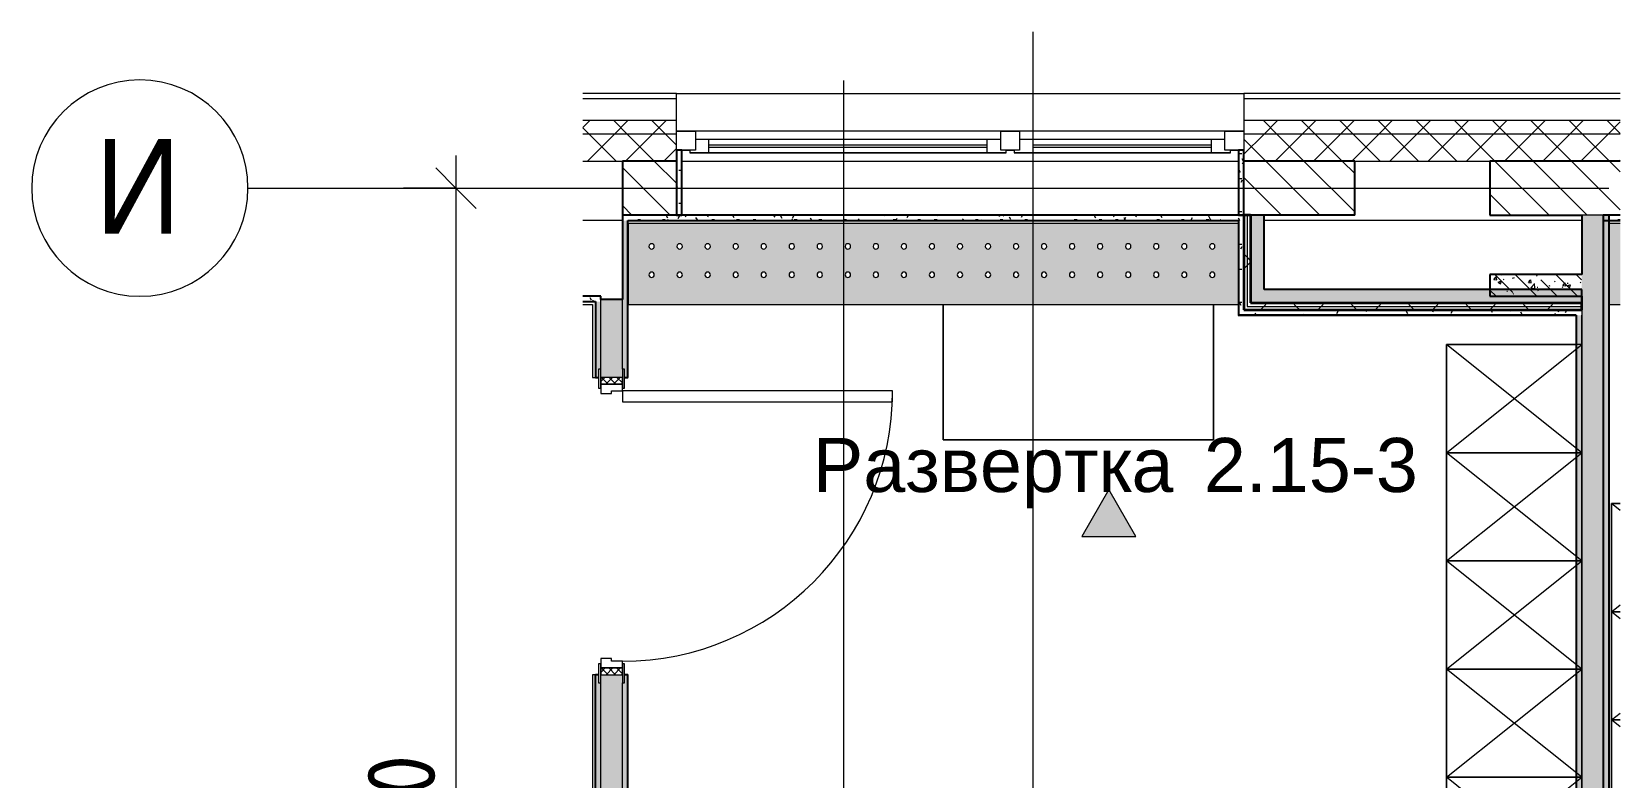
# Model space of a CAD drawing. Header units: millimetres. Extents: x 71854 to 109032, y -1987 to 27578.
# Drawn here: x 71854 to 77733, y 24821 to 27578 of the extents above; entities that cross this region are included whole.
import ezdxf

# ---------------------------------------------------------------- set-up
doc = ezdxf.new("R2010")
doc.units = ezdxf.units.MM
doc.linetypes.add('Осевая', pattern=[3175, 635, -476.25, 1587.5, -476.25])
for name, color, linetype, lineweight in [('A-ANNO-DIMS', 7, 'Continuous', 9), ('A-ANNO-DIMS-100', 7, 'Continuous', 9), ('A-DOOR', 7, 'Continuous', 9), ('A-DOOR-1', 7, 'Continuous', 13), ('A-DOOR-FRAM', 7, 'Continuous', 13), ('A-DOOR-FRAM-1', 7, 'Continuous', 9), ('A-GLAZ', 7, 'Continuous', 9), ('A-GLAZ-1', 7, 'Continuous', 13), ('A-WALL', 7, 'Continuous', 9), ('G-ANNO-SYMB', 7, 'Continuous', 9), ('I-WALL', 7, 'Continuous', 9), ('Знаки', 7, 'Continuous', 9), ('Оси', 7, 'Continuous', 9), ('Оси-1', 7, 'Continuous', 20), ('Оси-2', 7, 'Осевая', 9)]:
    doc.layers.add(name, color=color, linetype=linetype, lineweight=lineweight)
for name, color, linetype, lineweight, true_color in [('A-WALL-1', 7, 'Continuous', 25, 0x3c3c3c), ('A-WALL-2', 7, 'Continuous', 13, 0x3c3c3c), ('A-WALL-3', 7, 'Continuous', 35, 0x3c3c3c), ('A-WALL-FNSH-1', 7, 'Continuous', 9, 0x3c3c3c), ('A-WALL-FNSH-2', 7, 'Continuous', 13, 0x3c3c3c), ('I-FURN-1', 7, 'Continuous', 9, 0xf0f0f0)]:
    doc.layers.add(name, color=color, linetype=linetype, lineweight=lineweight, true_color=true_color)
doc.styles.add('Arial', font='arial.ttf', dxfattribs={"width": 0.9, "height": 350})
doc.styles.add('Arial_1', font='arial.ttf', dxfattribs={"height": 200})
doc.styles.add('ISOCPEUR', font='isocpeur.ttf', dxfattribs={"width": 0.9, "height": 250})
doc.dimstyles.new('ISO-2_5_0_9К_БОЛЬШОЙ', dxfattribs={"dimscale": 304.8, "dimtxt": 248.995294, "dimasz": 0.492126, "dimexe": 0.393701, "dimexo": 0.984252, "dimgap": 0, "dimtad": 1, "dimdec": 0, "dimrnd": 10, "dimzin": 0, "dimdsep": 46, "dimtxsty": 'ISOCPEUR', "dimblk1": 'OBLIQUE', "dimblk2": 'OBLIQUE', "dimsah": 1, "dimcen": 0.09, "dimdle": 0.393701, "dimazin": 0, "dimtfac": 1, "dimtdec": 4, "dimtix": 1, "dimtmove": 0, "dimatfit": 3, "dimfxl": 1, "dimtvp": 1, "dimtolj": 1, "dimtzin": 0, "dimarcsym": 2})
pattern_1 = [(135, (0, 0), (-75.43415, -75.43415), [106.68, -17.78, 3.556, -17.78]), (135, (0, 75.39), (-75.43415, -75.43415), []), (50, (0, 0), (127.52922, -11.15758), [13.335, -146.685]), (355, (0, 0), (-24.66966, 133.74002), [10.668, -117.348]), (100.451, (10.63, -0.93), (102.85973, 122.58178), [11.333, -124.663]), (46.184, (0, 35.56), (189.75516, -29.43036), [20.002, -220.027]), (96.636, (15.81, 33.1), (166.1822, 173.1996), [17, -186.995]), (351.184, (0, 35.56), (166.18393, 173.19757), [16.002, -176.022]), (21, (17.78, 26.67), (106.13027, -71.58603), [13.335, -146.685]), (326, (17.78, 26.67), (43.26188, 128.93175), [10.668, -117.348]), (71.451, (26.62, 20.7), (149.39198, 57.34505), [11.333, -124.663]), (37.5, (0, 0), (2.162228, 59.188357), [3.353, -112.573, 3.353, -115.773, -117.792]), (37.5, (0, 0), (2.162228, 59.188357), [-235.052, 3.353, -114.44]), (7.5, (0, 0), (46.773857, 70.12615), [3.353, -64.567, 3.353, -109.906, -44.894]), (7.5, (0, 0), (46.773857, 70.12615), [-181.178, 3.353, -41.542]), (327.5, (-39.65, 0), (94.91367, -4.010093), [3.353, -41.097, 3.353, -135.331, -184.023]), (327.5, (-39.65, 0), (94.91367, -4.010093), [-183.134, 3.353, -180.67]), (317.5, (-57.43, 0), (103.69057, 17.79882), [3.353, -54.432, 3.353, -88.748, -130.683]), (317.5, (-57.43, 0), (103.69057, 17.79882), [-149.885, 3.353, -127.33])]
pattern_2 = [(45, (0, 0), (-70.71068, 70.71068), []), (135, (0, 0), (-70.71068, -70.71068), [])]
pattern_3 = [(0, (0, 0), (121.92, 30.48), [10.058, -81.382, 10.058, -81.382, -487.68]), (0, (0, 0), (121.92, 30.48), [-182.88, 10.058, -172.822, 10.058, -81.382, -213.36]), (0, (0, 0), (121.92, 30.48), [-457.2, 10.058, -50.902, 10.058, -142.342]), (120, (45.72, 15.24), (-87.356454, 90.345817), [10.058, -81.382, 10.058, -81.382, -487.68]), (120, (45.72, 15.24), (-87.356454, 90.345817), [-182.88, 10.058, -172.822, 10.058, -81.382, -213.36]), (120, (45.72, 15.24), (-87.356454, 90.345817), [-457.2, 10.058, -50.902, 10.058, -142.342]), (240, (60.96, 76.2), (-34.563546, -120.825817), [10.058, -81.382, 10.058, -81.382, -487.68]), (240, (60.96, 76.2), (-34.563546, -120.825817), [-182.88, 10.058, -172.822, 10.058, -81.382, -213.36]), (240, (60.96, 76.2), (-34.563546, -120.825817), [-457.2, 10.058, -50.902, 10.058, -142.342])]
pattern_4 = [(45, (0, 0), (-106.06602, 106.06602), []), (135, (0, 0), (-106.06602, -106.06602), [])]

# ---------------------------------------------------------------- blocks, each defined once
blk = doc.blocks.new('110_Дверь_СКБ_1Ст_Внутренняя1 - Д-4 1100x2100h_су мгн-32391219-План разверток пом_ 2_15_ Этаж 2')
at = {"layer": 'A-DOOR'}
h = blk.add_hatch(dxfattribs=at)
h.set_pattern_fill('FP_5', color=256, style=0, pattern_type=2)
h.set_pattern_definition([(135, (1751.41, 104.685), (-14.14214, -14.14214), []), (225, (1751.41, 104.685), (14.14214, -14.14214), [])])
h.paths.add_polyline_path([(562.5, 40), (537.5, 40), (537.5, -40), (562.5, -40)])
at = {"layer": 'A-DOOR-FRAM-1'}
h = blk.add_hatch(dxfattribs=at)
h.set_pattern_fill('FP_6', color=256, style=0, pattern_type=2)
h.set_pattern_definition([(45, (-371.384, 104.685), (-14.1421, 14.1421), []), (135, (-371.384, 104.685), (-14.1421, -14.1421), [])])
h.paths.add_polyline_path([(-512.5, 40), (-537.5, 40), (-537.5, -40), (-512.5, -40)])
at = {"layer": 'A-DOOR'}
blk.add_arc((-487.5, 40), 1000, 360, 90, dxfattribs=at)
at = {"layer": 'A-DOOR-1'}
for p, q in [((-487.5, 1040), (-487.5, 40)), ((-447.5, 1040), (-487.5, 1040)), ((-447.5, 40), (-447.5, 1040)), ((-487.5, 40), (-447.5, 40))]:
    blk.add_line(p, q, dxfattribs=at)
at = {"layer": 'A-DOOR-FRAM'}
for p, q in [((-497.5, 48), (-567.5, 48)), ((-567.5, 48), (-567.5, 40)), ((-567.5, 40), (-497.5, 40)), ((-512.5, 40), (-537.5, 40)), ((-537.5, 40), (-537.5, -40)), ((-487.5, 40), (-512.5, 40)), ((-512.5, 40), (-512.5, -40)), ((-512.5, -40), (-512.5, 40)), ((-497.5, 40), (-512.5, 40)), ((-512.5, 40), (-512.5, 39)), ((-512.5, 39), (-497.5, 39)), ((-497.5, 40), (-497.5, 48)), ((-497.5, 39), (-497.5, 40)), ((-487.5, 0), (-487.5, 40)), ((-477.5, 0), (-487.5, 0)), ((-477.5, -40), (-477.5, 0)), ((512.5, 0), (502.5, 0)), ((502.5, 0), (502.5, -40)), ((512.5, 40), (512.5, 0)), ((537.5, 40), (512.5, 40)), ((592.5, 48), (522.5, 48)), ((522.5, 48), (522.5, 40)), ((537.5, 40), (522.5, 40)), ((522.5, 40), (522.5, 39)), ((522.5, 40), (592.5, 40)), ((522.5, 39), (537.5, 39)), ((537.5, -40), (537.5, 40)), ((562.5, 40), (537.5, 40)), ((537.5, 40), (537.5, -40)), ((537.5, 39), (537.5, 40)), ((562.5, -40), (562.5, 40)), ((592.5, 40), (592.5, 48)), ((-497.5, -40), (-567.5, -40)), ((-567.5, -40), (-567.5, -48)), ((-567.5, -48), (-497.5, -48)), ((-537.5, -40), (-512.5, -40)), ((-497.5, -39), (-512.5, -39)), ((-512.5, -39), (-512.5, -40)), ((-512.5, -40), (-477.5, -40)), ((-512.5, -40), (-497.5, -40)), ((-497.5, -40), (-497.5, -39)), ((-497.5, -48), (-497.5, -40)), ((502.5, -40), (537.5, -40)), ((537.5, -39), (522.5, -39)), ((522.5, -39), (522.5, -40)), ((522.5, -40), (537.5, -40)), ((592.5, -40), (522.5, -40)), ((522.5, -40), (522.5, -48)), ((522.5, -48), (592.5, -48)), ((537.5, -40), (537.5, -39)), ((537.5, -40), (562.5, -40)), ((592.5, -48), (592.5, -40))]:
    blk.add_line(p, q, dxfattribs=at)
blk = doc.blocks.new('120_Окно_СКБ_2Ст - 120_Окно_СКБ_2Ст 2100х2400 _мал створка справа_-19092174-План разверток пом_ 2_15_ Этаж 2')
at = {"layer": 'A-GLAZ'}
for p, q in [((1050, -5), (-1050, -5)), ((-930, -55), (100, -55)), ((270, -55), (930, -55)), ((-1030, -75), (-1000, -75)), ((100, -65), (-930, -65)), ((170, -75), (200, -75)), ((930, -65), (270, -65)), ((1000, -75), (1030, -75))]:
    blk.add_line(p, q, dxfattribs=at)
at = {"layer": 'A-GLAZ-1'}
for p, q in [((-1050, -75), (-1050, -5)), ((-1050, -5), (-980, -5)), ((-980, -5), (-980, -75)), ((150, -35), (-980, -35)), ((-980, -35), (-980, -75)), ((-930, -85), (-930, -35)), ((100, -85), (100, -35)), ((150, -75), (150, -5)), ((150, -5), (220, -5)), ((150, -75), (150, -35)), ((220, -5), (220, -75)), ((980, -35), (220, -35)), ((220, -35), (220, -75)), ((270, -85), (270, -35)), ((930, -85), (930, -35)), ((980, -75), (980, -5)), ((980, -5), (1050, -5)), ((980, -75), (980, -35)), ((1050, -5), (1050, -75)), ((-980, -75), (-1050, -75)), ((-980, -75), (-1000, -75)), ((-1000, -75), (-1000, -85)), ((-1000, -85), (170, -85)), ((170, -85), (-1000, -85)), ((220, -75), (150, -75)), ((170, -75), (150, -75)), ((170, -85), (170, -75)), ((220, -75), (200, -75)), ((200, -75), (200, -85)), ((200, -85), (1000, -85)), ((1000, -85), (200, -85)), ((1050, -75), (980, -75)), ((1000, -75), (980, -75)), ((1000, -85), (1000, -75))]:
    blk.add_line(p, q, dxfattribs=at)
blk = doc.blocks.new('Шкаф параметрический - 1_54-26340428-План разверток пом_ 2_15_ Этаж 2')
at = {"layer": 'I-FURN-1'}
for p, q in [((0, 0), (25.5, -31.9)), ((400, 0), (0, 0)), ((0, 0), (0, -31.9)), ((0, -31.9), (0, 0)), ((0, 0), (400, 0)), ((374.5, -31.9), (400, 0)), ((400, -31.9), (400, 0)), ((400, 0), (400, -31.9))]:
    blk.add_line(p, q, dxfattribs=at)
blk = doc.blocks.new('Шкаф параметрический - 1_54-26340625-План разверток пом_ 2_15_ Этаж 2')
at = {"layer": 'I-FURN-1'}
for p, q in [((0, 0), (400, 500)), ((0, 500), (400, 0)), ((400, 500), (0, 500)), ((0, 500), (0, 0)), ((0, 20), (0, 500)), ((0, 500), (400, 500)), ((400, 0), (400, 500)), ((400, 500), (400, 20)), ((0, 0), (400, 0))]:
    blk.add_line(p, q, dxfattribs=at)
blk = doc.blocks.new('Зашивка радиатора М17  - м18-33246901-План разверток пом_ 2_15_ Этаж 2')
at = {"layer": 'Знаки'}
blk.add_hatch(color=256, dxfattribs=at).paths.add_polyline_path([(-328.3, -179.9), (-328.3, 120.1), (-370, 120.1), (-370, -179.9)])
for p, q in [((-328.3, 120.1), (-370, 120.1)), ((-370, 120.1), (-370, -179.9)), ((-370, -179.9), (-328.3, -179.9))]:
    blk.add_line(p, q, dxfattribs=at)
blk = doc.blocks.new('Зашивка радиатора М21  - Зашивка радиатора_ с перфорацией М6-33248022-План разверток пом_ 2_15_ Этаж 2')
at = {"layer": 'Знаки'}
h = blk.add_hatch(color=256, dxfattribs=at)
h.paths.add_polyline_path([(-370, -179.9), (1889, -178.8), (1889, 120.1), (-370, 120.1), (-370, -163.6)])
h.paths.add_polyline_path([(-283, -79.6), (-288, -78.3), (-291.7, -74.6), (-293, -69.6), (-291.7, -64.6), (-288, -61), (-283, -59.6), (-278, -61), (-274.3, -64.6), (-273, -69.6), (-274.3, -74.6), (-278, -78.3), (-280.4, -79.3)])
h.paths.add_polyline_path([(-179.2, -79.6), (-184.2, -78.3), (-187.9, -74.6), (-189.2, -69.6), (-187.9, -64.6), (-184.2, -61), (-179.2, -59.6), (-174.2, -61), (-170.6, -64.6), (-169.2, -69.6), (-170.6, -74.6), (-174.2, -78.3), (-177.9, -79.5)])
h.paths.add_polyline_path([(132, -79.6), (127, -78.3), (123.3, -74.6), (122.1, -69.1), (123.3, -64.6), (127, -61), (132, -59.6), (137, -61), (140.7, -64.6), (142, -69.6), (140.7, -74.6), (137, -78.3), (134.6, -79.3)])
h.paths.add_polyline_path([(28.3, -79.6), (23.3, -78.3), (19.6, -74.6), (18.3, -69.6), (19.6, -64.6), (23.3, -61), (28.3, -59.6), (33.3, -61), (36.9, -64.6), (38.3, -69.6), (36.9, -74.6), (33.3, -78.3), (30.8, -79.3)])
h.paths.add_polyline_path([(-75.5, -79.6), (-80.5, -78.3), (-84.2, -74.6), (-85.5, -69.6), (-84.2, -64.6), (-80.5, -61), (-75.5, -59.6), (-70.5, -61), (-66.8, -64.6), (-65.5, -69.6), (-66.8, -74.6), (-70.5, -78.3), (-72.9, -79.3)])
h.paths.add_polyline_path([(235.8, -79.6), (230.8, -78.3), (227.1, -74.6), (225.8, -69.6), (227.1, -64.6), (230.8, -61), (235.8, -59.6), (240.8, -61), (244.4, -64.6), (245.8, -69.6), (244.4, -74.6), (240.8, -78.3), (238.3, -79.3)])
h.paths.add_polyline_path([(547, -79.6), (542, -78.3), (538.3, -74.6), (537, -69.6), (538.3, -64.6), (542, -61), (547, -59.6), (552, -61), (555.7, -64.6), (557, -69.6), (555.7, -74.6), (552, -78.3), (549.6, -79.3)])
h.paths.add_polyline_path([(650.8, -79.6), (645.8, -78.3), (642.1, -74.6), (640.8, -69.6), (642.1, -64.6), (645.8, -61), (650.8, -59.6), (655.8, -61), (659.4, -64.6), (660.8, -69.6), (659.4, -74.6), (655.8, -78.3), (653.3, -79.3)])
h.paths.add_polyline_path([(754.5, -79.6), (749.5, -78.3), (745.8, -74.6), (744.5, -69.6), (745.8, -64.6), (749.5, -61), (754.5, -59.6), (759.5, -61), (763.2, -64.6), (764.5, -69.6), (763.2, -74.6), (759.5, -78.3), (757.1, -79.3)])
h.paths.add_polyline_path([(339.5, -79.6), (334.5, -78.3), (330.8, -74.6), (329.5, -69.6), (330.8, -64.6), (334.5, -61), (339.5, -59.6), (344.5, -61), (348.2, -64.6), (349.5, -69.6), (348.2, -74.6), (344.5, -78.3), (342.1, -79.3)])
h.paths.add_polyline_path([(443.3, -79.6), (438.3, -78.3), (434.6, -74.6), (433.3, -69.6), (434.6, -64.6), (438.3, -61), (443.3, -59.6), (448.3, -61), (452, -64.9), (453.3, -69.6), (451.9, -74.6), (448.3, -78.3), (445.8, -79.3)])
h.paths.add_polyline_path([(858.3, -79.6), (853.3, -78.3), (849.6, -74.6), (848.3, -69.6), (849.6, -64.6), (853.3, -61), (858.3, -59.6), (863.3, -61), (866.9, -64.6), (868.3, -69.6), (866.9, -74.6), (863.3, -78.3), (860.8, -79.3)])
h.paths.add_polyline_path([(1065.8, -79.6), (1060.8, -78.3), (1057.1, -74.6), (1055.8, -69.6), (1057.1, -64.6), (1060.8, -61), (1065.8, -59.6), (1070.8, -61), (1074.4, -64.6), (1075.8, -69.6), (1074.4, -74.6), (1070.8, -78.3), (1068.3, -79.3)])
h.paths.add_polyline_path([(1169.5, -79.6), (1164.5, -78.3), (1160.8, -74.6), (1159.5, -69.6), (1160.8, -64.6), (1164.5, -61), (1169.5, -59.6), (1174.5, -61), (1178.2, -64.6), (1179.5, -69.6), (1178.2, -74.6), (1174.5, -78.3), (1171.9, -79.3)])
h.paths.add_polyline_path([(962, -79.6), (957, -78.3), (953.3, -74.6), (952, -69.6), (953.3, -64.6), (957, -61), (962, -59.6), (967, -61), (970.7, -64.6), (972, -69.6), (970.7, -74.6), (967, -78.3), (964.6, -79.3)])
h.paths.add_polyline_path([(1688.3, -79.6), (1683.3, -78.3), (1679.6, -74.6), (1678.3, -69.6), (1679.6, -64.6), (1683.3, -61), (1688.3, -59.6), (1693.3, -61), (1696.9, -64.6), (1698.3, -69.6), (1696.9, -74.6), (1693.3, -78.3), (1690.8, -79.3)])
h.paths.add_polyline_path([(1377, -79.6), (1372, -78.3), (1368.3, -74.6), (1367, -69.6), (1368.3, -64.6), (1372, -61), (1377, -59.6), (1382, -61), (1385.7, -64.6), (1387, -69.6), (1385.7, -74.6), (1381.9, -78.3), (1379.6, -79.3)])
h.paths.add_polyline_path([(1480.8, -79.6), (1475.8, -78.3), (1471.9, -74.2), (1470.8, -69.6), (1472.1, -64.6), (1475.8, -61), (1480.8, -59.6), (1485.8, -61), (1489.4, -64.6), (1490.8, -69.6), (1489.4, -74.6), (1485.8, -78.3), (1483.3, -79.3)])
h.paths.add_polyline_path([(1273.3, -79.6), (1268.3, -78.3), (1264.6, -74.6), (1263.3, -69.6), (1264.6, -64.6), (1268.3, -61), (1273.3, -59.6), (1278.3, -61), (1281.9, -64.6), (1283.3, -69.6), (1281.9, -74.6), (1278.3, -78.3), (1275.8, -79.3)])
h.paths.add_polyline_path([(1584.5, -79.6), (1579.5, -78.3), (1575.8, -74.6), (1574.5, -69.6), (1575.8, -64.6), (1579.5, -61), (1584.5, -59.6), (1589.5, -61), (1593.2, -64.6), (1594.5, -69.6), (1593.2, -74.6), (1589.5, -78.3), (1587.1, -79.3)])
h.paths.add_polyline_path([(1792, -79.6), (1787, -78.3), (1783.3, -74.6), (1782, -69.6), (1783.3, -64.6), (1787, -61), (1792, -59.6), (1797, -61), (1800.7, -64.6), (1802, -69.6), (1800.7, -74.6), (1797, -78.3), (1794.6, -79.3)])
h.paths.add_polyline_path([(-283, 25.4), (-288, 26.7), (-291.7, 30.4), (-293, 35.4), (-291.7, 40.4), (-288, 44), (-283, 45.4), (-278, 44), (-274.3, 40.4), (-273, 35.4), (-274.3, 30.4), (-278, 26.7), (-280.4, 25.7)])
h.paths.add_polyline_path([(-179.2, 25.4), (-184.2, 26.7), (-187.9, 30.4), (-189.2, 35.4), (-187.9, 40.4), (-184.2, 44), (-179.2, 45.4), (-174.2, 44), (-170.6, 40.4), (-169.2, 35.4), (-170.6, 30.4), (-174.2, 26.7), (-177.9, 25.5)])
h.paths.add_polyline_path([(-75.5, 25.4), (-80.5, 26.7), (-84.2, 30.4), (-85.5, 35.4), (-84.2, 40.4), (-80.5, 44), (-75.5, 45.4), (-70.5, 44), (-66.8, 40.4), (-65.5, 35.4), (-66.8, 30.4), (-70.5, 26.7), (-72.9, 25.7)])
h.paths.add_polyline_path([(132, 25.4), (127, 26.7), (123.3, 30.4), (122, 35.4), (123.3, 40.4), (127, 44), (132, 45.4), (137, 44), (140.7, 40.4), (142, 35.4), (140.7, 30.4), (137, 26.7), (134.6, 25.7)])
h.paths.add_polyline_path([(28.3, 25.4), (23.3, 26.7), (19.6, 30.4), (18.3, 35.4), (19.6, 40.4), (23.3, 44), (28.3, 45.4), (33.3, 44), (36.9, 40.4), (38.3, 35.4), (36.9, 30.4), (33.3, 26.7), (30.8, 25.7)])
h.paths.add_polyline_path([(235.8, 25.4), (230.8, 26.7), (227.1, 30.4), (225.8, 35.4), (227.1, 40.4), (230.8, 44), (235.8, 45.4), (240.8, 44), (244.4, 40.4), (245.8, 35.4), (244.4, 30.4), (240.8, 26.7), (238.3, 25.7)])
h.paths.add_polyline_path([(443.3, 25.4), (438.3, 26.7), (434.6, 30.4), (433.3, 35.4), (434.6, 40.4), (438.3, 44), (443.3, 45.4), (448.3, 44), (451.9, 40.4), (453.3, 35.4), (451.9, 30.4), (448.3, 26.7), (445.8, 25.7)])
h.paths.add_polyline_path([(650.8, 25.4), (645.8, 26.7), (642.1, 30.4), (640.8, 35.4), (642.1, 40.4), (645.8, 44), (650.8, 45.4), (655.8, 44), (659.4, 40.4), (660.8, 35.4), (659.4, 30.4), (655.8, 26.7), (653.3, 25.7)])
h.paths.add_polyline_path([(339.5, 25.4), (334.5, 26.7), (330.8, 30.4), (329.5, 35.4), (330.8, 40.4), (334.5, 44), (339.5, 45.4), (344.5, 44), (348.2, 40.4), (349.5, 35.4), (348.2, 30.4), (344.5, 26.7), (342.1, 25.7)])
h.paths.add_polyline_path([(547, 25.4), (542, 26.7), (538.3, 30.4), (537, 35.4), (538.3, 40.4), (542, 44), (547, 45.4), (552, 44), (555.7, 40.4), (557, 35.4), (555.7, 30.4), (552, 26.7), (549.6, 25.7)])
h.paths.add_polyline_path([(754.5, 25.4), (749.5, 26.7), (745.8, 30.4), (744.5, 35.4), (745.8, 40.4), (749.5, 44), (754.5, 45.4), (759.5, 44), (763.2, 40.4), (764.5, 35.4), (763.2, 30.4), (759.5, 26.7), (757.1, 25.7)])
h.paths.add_polyline_path([(962, 25.4), (957, 26.7), (953.3, 30.4), (952, 35.4), (953.3, 40.4), (957, 44), (962, 45.4), (967, 44), (970.7, 40.4), (972, 35.4), (970.7, 30.4), (967, 26.7), (964.6, 25.7)])
h.paths.add_polyline_path([(1169.5, 25.4), (1164.5, 26.7), (1160.8, 30.4), (1159.5, 35.4), (1160.8, 40.4), (1164.5, 44), (1169.5, 45.4), (1174.5, 44), (1178.2, 40.4), (1179.5, 35.4), (1178.2, 30.4), (1174.5, 26.7), (1172.1, 25.7)])
h.paths.add_polyline_path([(1065.8, 25.4), (1060.8, 26.7), (1057.1, 30.4), (1055.8, 35.4), (1057.1, 40.4), (1060.8, 44), (1065.8, 45.4), (1070.8, 44), (1074.4, 40.4), (1075.8, 35.4), (1074.4, 30.4), (1070.8, 26.7), (1068.3, 25.7)])
h.paths.add_polyline_path([(858.3, 25.4), (853.3, 26.7), (849.6, 30.4), (848.3, 35.4), (849.6, 40.4), (853.3, 44), (858.3, 45.4), (863.3, 44), (866.9, 40.4), (868.3, 35.4), (866.9, 30.4), (863.3, 26.7), (860.8, 25.7)])
h.paths.add_polyline_path([(1584.5, 25.4), (1579.5, 26.7), (1575.8, 30.4), (1574.5, 35.4), (1575.8, 40.4), (1579.5, 44), (1584.5, 45.4), (1589.5, 44), (1593.2, 40.4), (1594.5, 35.4), (1593.2, 30.4), (1589.5, 26.7), (1587.1, 25.7)])
h.paths.add_polyline_path([(1273.3, 25.4), (1268.3, 26.7), (1264.6, 30.4), (1263.3, 35.4), (1264.6, 40.4), (1268.3, 44), (1273.3, 45.4), (1278.3, 44), (1281.9, 40.4), (1283.3, 35.4), (1281.9, 30.4), (1278.3, 26.7), (1275.8, 25.7)])
h.paths.add_polyline_path([(1480.8, 25.4), (1475.8, 26.7), (1472.1, 30.4), (1470.8, 35.4), (1472.1, 40.4), (1475.8, 44), (1480.8, 45.4), (1485.8, 44), (1489.4, 40.4), (1490.8, 35.4), (1489.4, 30.4), (1485.8, 26.7), (1483.3, 25.7)])
h.paths.add_polyline_path([(1377, 25.4), (1372, 26.7), (1368.3, 30.4), (1367, 35.4), (1368.3, 40.4), (1372, 44), (1377, 45.4), (1382, 44), (1385.7, 40.4), (1387, 35.4), (1385.7, 30.4), (1381.9, 26.7), (1379.6, 25.7)])
h.paths.add_polyline_path([(1792, 25.4), (1787, 26.7), (1783.3, 30.4), (1782, 35.4), (1783.3, 40.4), (1787, 44), (1792, 45.4), (1797, 44), (1800.7, 40.4), (1802, 35.4), (1800.7, 30.4), (1797, 26.7), (1794.6, 25.7)])
h.paths.add_polyline_path([(1688.3, 25.4), (1683.3, 26.7), (1679.6, 30.4), (1678.3, 35.4), (1679.6, 40.4), (1683.3, 44), (1688.3, 45.4), (1693.3, 44), (1696.9, 40.4), (1698.3, 35.4), (1696.9, 30.4), (1693.3, 26.7), (1690.8, 25.7)])
for p, q in [((1889, 120.1), (-370, 120.1)), ((-370, 120.1), (-370, -179.9)), ((-370, -179.9), (1889, -179.9))]:
    blk.add_line(p, q, dxfattribs=at)
for centre, start, end in [((-283, 35.4), 0, 180), ((-283, 35.4), 180, 0), ((-179.2, 35.4), 0, 180), ((-179.2, 35.4), 180, 0), ((-75.5, 35.4), 0, 180), ((-75.5, 35.4), 180, 0), ((28.3, 35.4), 0, 180), ((28.3, 35.4), 180, 0), ((132, 35.4), 0, 180), ((132, 35.4), 180, 0), ((235.8, 35.4), 0, 180), ((235.8, 35.4), 180, 0), ((339.5, 35.4), 0, 180), ((339.5, 35.4), 180, 0), ((443.3, 35.4), 0, 180), ((443.3, 35.4), 180, 0), ((547, 35.4), 0, 180), ((547, 35.4), 180, 0), ((650.8, 35.4), 0, 180), ((650.8, 35.4), 180, 0), ((754.5, 35.4), 0, 180), ((754.5, 35.4), 180, 360), ((858.3, 35.4), 0, 180), ((858.3, 35.4), 180, 0), ((962, 35.4), 0, 180), ((962, 35.4), 180, 360), ((1065.8, 35.4), 0, 180), ((1065.8, 35.4), 180, 0), ((1169.5, 35.4), 0, 180), ((1169.5, 35.4), 180, 360), ((1273.3, 35.4), 0, 180), ((1273.3, 35.4), 180, 360), ((1377, 35.4), 0, 180), ((1377, 35.4), 180, 0), ((1480.8, 35.4), 0, 180), ((1480.8, 35.4), 180, 0), ((1584.5, 35.4), 0, 180), ((1584.5, 35.4), 180, 360), ((1688.3, 35.4), 0, 180), ((1688.3, 35.4), 180, 0), ((1792, 35.4), 0, 180), ((1792, 35.4), 180, 360), ((-283, -69.6), 0, 180), ((-283, -69.6), 180, 0), ((-179.2, -69.6), 0, 180), ((-179.2, -69.6), 180, 0), ((-75.5, -69.6), 0, 180), ((-75.5, -69.6), 180, 0), ((28.3, -69.6), 0, 180), ((28.3, -69.6), 180, 0), ((132, -69.6), 0, 180), ((132, -69.6), 180, 0), ((235.8, -69.6), 0, 180), ((235.8, -69.6), 180, 0), ((339.5, -69.6), 0, 180), ((339.5, -69.6), 180, 0), ((443.3, -69.6), 0, 180), ((443.3, -69.6), 180, 0), ((547, -69.6), 0, 180), ((547, -69.6), 180, 0), ((650.8, -69.6), 0, 180), ((650.8, -69.6), 180, 0), ((754.5, -69.6), 0, 180), ((754.5, -69.6), 180, 0), ((858.3, -69.6), 0, 180), ((858.3, -69.6), 180, 0), ((962, -69.6), 0, 180), ((962, -69.6), 180, 0), ((1065.8, -69.6), 180, 0), ((1065.8, -69.6), 0, 180), ((1169.5, -69.6), 0, 180), ((1169.5, -69.6), 180, 0), ((1273.3, -69.6), 0, 180), ((1273.3, -69.6), 180, 0), ((1377, -69.6), 0, 180), ((1377, -69.6), 180, 0), ((1480.8, -69.6), 0, 180), ((1480.8, -69.6), 180, 0), ((1584.5, -69.6), 0, 180), ((1584.5, -69.6), 180, 0), ((1688.3, -69.6), 0, 180), ((1688.3, -69.6), 180, 0), ((1792, -69.6), 0, 180), ((1792, -69.6), 180, 0)]:
    blk.add_arc(centre, 10, start, end, dxfattribs=at)
blk = doc.blocks.new('Ось сетки - D8-29747960-План разверток пом_ 2_15_ Этаж 2')
at = {"layer": 'Оси-1'}
for start, end in [(360, 180), (180, 360)]:
    blk.add_arc((0, 0), 4, start, end, dxfattribs=at)
blk = doc.blocks.new('Фасад - Марка фасада_Указатель-25386507-План разверток пом_ 2_15_ Этаж 2')
at = {"layer": 'G-ANNO-SYMB'}
blk.add_hatch(color=256, dxfattribs=at).paths.add_polyline_path([(-1, 0), (0, 1.732), (1, 0), (0, 0)])
for p, q in [((0, 1.732), (-1, 0)), ((1, 0), (0, 1.732)), ((-1, 0), (0, 0)), ((0, 0), (1, 0))]:
    blk.add_line(p, q, dxfattribs=at)
blk = doc.blocks.new('DIMBLOCK1-План разверток пом_ 2_15_ Этаж 2')
at = {"layer": 'A-ANNO-DIMS-100'}
for p, q in [((73424.1, 27120), (73424.1, 22150)), ((73230.1, 27000), (73544.1, 27000)), ((73424.1, 27000), (73230.1, 27000)), ((73230.1, 22150), (73544.1, 22150)), ((73424.1, 22150), (73230.1, 22150))]:
    blk.add_line(p, q, dxfattribs=at)
at = {"layer": 'A-ANNO-DIMS-100', "lineweight": 20}
for p, q in [((73424.1, 27000), (73349.1, 27075)), ((73424.1, 27000), (73499.1, 26925)), ((73424.1, 22150), (73349.1, 22225)), ((73424.1, 22150), (73499.1, 22075))]:
    blk.add_line(p, q, dxfattribs=at)
at = {"layer": 'A-ANNO-DIMS-100', "color": 0, "insert": (73097.5, 24247), "char_height": 250, "width": 787.208, "attachment_point": 1, "rotation": 90, "line_spacing_factor": 1.149209, "style": 'ISOCPEUR'}
blk.add_mtext('4850', dxfattribs=at)
blk = doc.blocks.new('_Oblique')
at = {"color": 0, "linetype": 'ByBlock', "lineweight": -2}
blk.add_line((-0.5, -0.5), (0.5, 0.5), dxfattribs=at)

msp = doc.modelspace()

# ---------------------------------------------------------------- hatches: boundary and pattern name
at = {"layer": 'A-WALL'}
h = msp.add_hatch(dxfattribs=at)
h.set_pattern_fill('FP_7', color=256, style=0, pattern_type=2)
h.set_pattern_definition(pattern_2)
h.paths.add_polyline_path([(77732.7, 27200), (77732.7, 27250), (76340, 27250), (76340, 27200), (77252.7, 27200)])
h.paths.add_polyline_path([(73893.2, 27200), (74240, 27200), (74240, 27250), (73893.2, 27250), (73893.2, 27246.8)])
h = msp.add_hatch(dxfattribs=at)
h.set_pattern_fill('FP_7', color=256, style=0, pattern_type=2)
h.set_pattern_definition(pattern_2)
h.paths.add_polyline_path([(76772.8, 27100), (77732.7, 27100), (77732.7, 27200), (76340, 27200), (76340, 27100), (76750, 27100)])
h.paths.add_polyline_path([(73893.2, 27100), (74240, 27100), (74240, 27200), (73893.2, 27200), (73893.2, 27140.2)])
at = {"layer": 'I-WALL'}
h = msp.add_hatch(dxfattribs=at)
h.set_pattern_fill('FP_1', color=256, style=0, pattern_type=2)
h.set_pattern_definition([(135, (0, 0), (-70.71068, -70.71068), [])])
h.paths.add_polyline_path([(77492.7, 26900), (77732.7, 26900), (77732.7, 27100), (77250, 27100), (77250, 26900), (77252.7, 26900)])
h.paths.add_polyline_path([(76340, 26900), (76750, 26900), (76750, 27100), (76340, 27100)])
h.paths.add_polyline_path([(74240, 26900), (74240, 27100), (74040, 27100), (74040, 26900)])
h = msp.add_hatch(dxfattribs=at)
h.set_pattern_fill('FP_9', color=256, style=0, pattern_type=2)
h.set_pattern_definition(pattern_3)
h.paths.add_polyline_path([(74260, 26900), (74260, 27140), (74240, 27140), (74240, 26900)])
h = msp.add_hatch(dxfattribs=at)
h.set_pattern_fill('FP_9', color=256, style=0, pattern_type=2)
h.set_pattern_definition(pattern_3)
h.paths.add_polyline_path([(76340, 26900), (76340, 27140), (76320, 27140), (76320, 26900)])
h = msp.add_hatch(dxfattribs=at)
h.set_pattern_fill('FP_9', color=256, style=0, pattern_type=2)
h.set_pattern_definition(pattern_3)
h.paths.add_polyline_path([(76320, 26880), (76340, 26880), (76340, 26900), (74040, 26900), (74040, 26880), (76292.8, 26880)])
h = msp.add_hatch(dxfattribs=at)
h.set_pattern_fill('FP_9', color=256, style=0, pattern_type=2)
h.set_pattern_definition(pattern_3)
h.paths.add_polyline_path([(74040, 18800), (74060, 18800), (74060, 19540), (74048, 19540), (74048, 19510), (74040, 19510)])
h.paths.add_polyline_path([(74048, 20640), (74060, 20640), (74060, 25200), (74048, 25200), (74048, 25170), (74040, 25170), (74040.1, 20670), (74048, 20670)])
h.paths.add_polyline_path([(74060, 26300), (74060, 26880), (74040, 26880), (74040, 26330), (74048, 26330), (74048, 26300)])
h = msp.add_hatch(dxfattribs=at)
h.set_pattern_fill('FP_9', color=256, style=0, pattern_type=2)
h.set_pattern_definition(pattern_3)
h.paths.add_polyline_path([(76340, 26530), (76340, 26880), (76320, 26880), (76320, 26530)])
h = msp.add_hatch(dxfattribs=at)
h.set_pattern_fill('FP_10', color=256, style=0, pattern_type=2)
h.set_pattern_definition(pattern_4)
h.paths.add_polyline_path([(76340, 26562.5), (76352.5, 26562.5), (76352.5, 26900), (76340, 26900), (76340, 26575)])
h = msp.add_hatch(dxfattribs=at)
h.set_pattern_fill('FP_10', color=256, style=0, pattern_type=2)
h.set_pattern_definition(pattern_4)
h.paths.add_polyline_path([(76352.5, 26575), (76365, 26575), (76365, 26900), (76352.5, 26900), (76352.5, 26585.4)])
for points in [[(76415, 26625), (76415, 26900), (76365, 26900), (76365, 26625)], [(76365, 26575), (77590, 26575), (77590, 26625), (76365, 26625), (76365, 26585.4)]]:
    msp.add_hatch(color=256, dxfattribs=at).paths.add_polyline_path(points)
h = msp.add_hatch(dxfattribs=at)
h.set_pattern_fill('FP_2', color=256, style=0, pattern_type=2)
h.set_pattern_definition(pattern_1)
h.paths.add_polyline_path([(77590, 18800), (77670, 18800), (77670, 26900), (77590, 26900), (77590, 18820)])
h = msp.add_hatch(dxfattribs=at)
h.set_pattern_fill('FP_9', color=256, style=0, pattern_type=2)
h.set_pattern_definition(pattern_3)
h.paths.add_polyline_path([(77732.7, 26880), (77732.7, 26900), (77670, 26900), (77670, 26880)])
h = msp.add_hatch(dxfattribs=at)
h.set_pattern_fill('FP_9', color=256, style=0, pattern_type=2)
h.set_pattern_definition(pattern_3)
h.paths.add_polyline_path([(77670, 18800), (77690, 18800), (77690, 26900), (77670, 26900), (77670, 19651.2)])
h = msp.add_hatch(dxfattribs=at)
h.set_pattern_fill('FP_2', color=256, style=0, pattern_type=2)
h.set_pattern_definition(pattern_1)
h.paths.add_polyline_path([(77590, 26600), (77590, 26680), (77250, 26680), (77250, 26600), (77252.7, 26600)])
h = msp.add_hatch(dxfattribs=at)
h.set_pattern_fill('FP_9', color=256, style=0, pattern_type=2)
h.set_pattern_definition(pattern_3)
h.paths.add_polyline_path([(73940, 26580), (73960, 26580), (73960, 26600), (73893.2, 26600), (73893.2, 26580)])
h = msp.add_hatch(dxfattribs=at)
h.set_pattern_fill('FP_9', color=256, style=0, pattern_type=2)
h.set_pattern_definition(pattern_3)
h.paths.add_polyline_path([(73960, 23475), (73959.6, 25170), (73952, 25170), (73952, 25200), (73940, 25200), (73940, 23475)])
h.paths.add_polyline_path([(73940, 26300), (73952, 26300), (73952, 26330), (73960, 26330), (73960, 26580), (73940, 26580), (73940, 26308)])
h = msp.add_hatch(dxfattribs=at)
h.set_pattern_fill('FP_2', color=256, style=0, pattern_type=2)
h.set_pattern_definition(pattern_1)
h.paths.add_polyline_path([(74040, 18800), (74040, 19540), (73960, 19540), (73960, 18800)])
h.paths.add_polyline_path([(73960, 20640), (74040, 20640), (74040, 25200), (73960, 25200), (73960, 20670)])
h.paths.add_polyline_path([(74040, 26300), (74040, 26587.5), (73960, 26587.5), (73960, 26300)])
h = msp.add_hatch(dxfattribs=at)
h.set_pattern_fill('FP_10', color=256, style=0, pattern_type=2)
h.set_pattern_definition(pattern_4)
h.paths.add_polyline_path([(77252.7, 26562.5), (77590, 26562.5), (77590, 26575), (76352.5, 26575), (76352.5, 26562.5), (76772.8, 26562.5)])
h = msp.add_hatch(dxfattribs=at)
h.set_pattern_fill('FP_10', color=256, style=0, pattern_type=2)
h.set_pattern_definition(pattern_4)
h.paths.add_polyline_path([(77252.7, 26550), (77590, 26550), (77590, 26562.5), (76340, 26562.5), (76340, 26550), (76772.8, 26550)])
h = msp.add_hatch(dxfattribs=at)
h.set_pattern_fill('FP_9', color=256, style=0, pattern_type=2)
h.set_pattern_definition(pattern_3)
h.paths.add_polyline_path([(77590, 26530), (77590, 26550), (76340, 26550), (76340, 26530), (77570, 26530)])
h = msp.add_hatch(dxfattribs=at)
h.set_pattern_fill('FP_9', color=256, style=0, pattern_type=2)
h.set_pattern_definition(pattern_3)
h.paths.add_polyline_path([(77590, 23220), (77590, 26530), (77570, 26529), (77570, 23220)])

# ---------------------------------------------------------------- linework, layer by layer
at = {"layer": 'A-WALL'}
for p, q in [((74240, 27350), (76340, 27350)), ((74240, 27250), (73893.2, 27250)), ((77732.7, 27250), (76340, 27250)), ((74240, 27200), (73893.2, 27200)), ((77732.7, 27200), (76340, 27200)), ((76352.5, 26900), (76352.5, 26562.5)), ((77670, 26900), (77590, 26900)), ((73960, 26330), (73960, 26587.5)), ((74040, 26330), (74040, 26587.5)), ((76352.5, 26562.5), (77590, 26562.5)), ((77590, 26550), (77590, 23221)), ((77590, 23221), (77590, 26530)), ((73960, 23455), (73960, 25170)), ((74040, 20670), (74040, 25170))]:
    msp.add_line(p, q, dxfattribs=at)
at = {"layer": 'A-WALL-1'}
for p, q in [((74240, 27100), (74040, 27100)), ((74040, 27100), (74040, 26587.5)), ((74260, 27140), (74240, 27140)), ((74240, 27140), (74240, 26900)), ((74260, 26900), (74260, 27140)), ((76340, 27140), (76320, 27140)), ((76320, 27140), (76320, 26900)), ((76340, 26900), (76340, 27140)), ((76750, 27100), (76340, 27100)), ((76750, 26900), (76750, 27100)), ((77250, 27100), (77250, 26900)), ((77732.7, 27100), (77250, 27100)), ((76750, 26900), (74040, 26900)), ((74060, 26880), (76320, 26880)), ((74060, 26300), (74060, 26880)), ((74240, 26900), (74260, 26900)), ((76320, 26900), (76340, 26900)), ((76320, 26880), (76320, 26530)), ((76415, 26625), (76415, 26900)), ((77250, 26900), (77590, 26900)), ((77590, 26900), (77590, 26680)), ((77732.7, 26900), (77670, 26900)), ((77670, 26900), (77670, 18800)), ((77670, 26880), (77732.7, 26880)), ((77690, 26900), (77690, 18820)), ((77590, 26680), (77250, 26680)), ((77250, 26680), (77250, 26600)), ((73960, 26600), (73893.2, 26600)), ((73893.2, 26580), (73940, 26580)), ((73940, 26580), (73940, 26300)), ((73960, 26587.5), (73960, 26600)), ((74040, 26587.5), (73960, 26587.5)), ((77590, 26625), (76415, 26625)), ((77250, 26600), (77590, 26600)), ((77590, 26575), (77590, 26625)), ((77590, 26600), (77590, 26550)), ((77570, 26530), (76320, 26530)), ((77590, 26550), (76340, 26550)), ((77570, 26530), (77570, 23220)), ((73940, 26300), (73952, 26300)), ((74048, 26300), (74060, 26300)), ((73952, 25200), (73940, 25200)), ((73940, 23475), (73940, 25200)), ((74060, 25200), (74048, 25200)), ((74060, 20640), (74060, 25200))]:
    msp.add_line(p, q, dxfattribs=at)
at = {"layer": 'A-WALL-2'}
for p, q in [((74240, 27330), (73893.2, 27330)), ((74240, 27140), (74240, 27330)), ((76340, 27330), (76340, 27140)), ((77732.7, 27330), (76340, 27330)), ((73893.2, 27100), (74040, 27100)), ((76750, 27100), (77250, 27100))]:
    msp.add_line(p, q, dxfattribs=at)
at = {"layer": 'A-WALL-3'}
for p, q in [((76365, 26900), (76340, 26900)), ((76340, 26900), (76340, 26550)), ((76365, 26900), (76365, 26575)), ((76365, 26575), (77590, 26575)), ((77590, 26550), (77590, 26575)), ((76340, 26550), (77590, 26550))]:
    msp.add_line(p, q, dxfattribs=at)
at = {"layer": 'A-WALL-FNSH-1'}
for p, q in [((74240, 27350), (73893.2, 27350)), ((74240, 27330), (74240, 27350)), ((77732.7, 27350), (76340, 27350)), ((76340, 27350), (76340, 27330))]:
    msp.add_line(p, q, dxfattribs=at)
at = {"layer": 'A-WALL-FNSH-2'}
for p, q in [((74261, 27140), (74260, 27140)), ((74261, 26900), (74261, 27140)), ((76320, 27140), (76319, 27140)), ((76319, 27140), (76319, 26900)), ((74061, 26300), (74061, 26879)), ((74061, 26879), (74240, 26879)), ((74240, 26879), (74240, 26880)), ((74260, 26900), (74261, 26900)), ((76319, 26900), (76320, 26900)), ((76320, 26879), (76319, 26879)), ((76319, 26879), (76319, 26529)), ((77691, 26879), (77732.7, 26879)), ((77691, 18821), (77691, 26879)), ((73893.2, 26569), (73929, 26569)), ((73929, 26569), (73929, 26300)), ((76319, 26529), (77569, 26529)), ((77569, 26529), (77569, 23221)), ((73929, 26300), (73940, 26300)), ((74060, 26300), (74061, 26300)), ((73940, 25200), (73929, 25200)), ((73929, 25200), (73929, 23486)), ((74061, 25200), (74060, 25200)), ((74061, 20640), (74061, 25200))]:
    msp.add_line(p, q, dxfattribs=at)
at = {"layer": 'I-FURN-1'}
for p, q in [((75227.3, 26569.1), (75227.3, 26069.3)), ((75227.3, 26069.3), (75227.3, 26569.1)), ((76227.3, 26069.3), (76227.3, 26569.1)), ((76227.3, 26569.1), (76227.3, 26069.3)), ((75227.3, 26069.3), (76227.3, 26069.3)), ((76227.3, 26069.3), (75227.3, 26069.3))]:
    msp.add_line(p, q, dxfattribs=at)
at = {"layer": 'I-WALL'}
for p, q in [((74260, 27100), (76320, 27100)), ((74040, 26880), (73893.2, 26880)), ((76319, 26879), (74240, 26879)), ((77590, 26880), (76415, 26880))]:
    msp.add_line(p, q, dxfattribs=at)
at = {"layer": 'Оси'}
for p, q in [((75560, 25078.1), (75560, 27578.1)), ((74860, 24898.1), (74860, 27398.1)), ((72654.2, 27000), (75154.2, 27000)), ((75190, 27000), (77690, 27000))]:
    msp.add_line(p, q, dxfattribs=at)
at = {"layer": 'Оси-2'}
for p, q in [((75154.2, 27000), (75190, 27000)), ((75560, 19769.7), (75560, 25078.1)), ((74860, 19589.7), (74860, 24898.1))]:
    msp.add_line(p, q, dxfattribs=at)

# ---------------------------------------------------------------- block references
at = {"layer": 'A-DOOR', "rotation": 269.9999999999999}
msp.add_blockref('110_Дверь_СКБ_1Ст_Внутренняя1 - Д-4 1100x2100h_су мгн-32391219-План разверток пом_ 2_15_ Этаж 2', (74000, 25762.5), dxfattribs=at)
at = {"layer": 'A-GLAZ'}
msp.add_blockref('120_Окно_СКБ_2Ст - 120_Окно_СКБ_2Ст 2100х2400 _мал створка справа_-19092174-План разверток пом_ 2_15_ Этаж 2', (75290, 27215), dxfattribs=at)
at = {"layer": 'G-ANNO-SYMB', "xscale": 99.99999999999993, "yscale": 99.99999999999993, "zscale": 99.99999999999993}
msp.add_blockref('Фасад - Марка фасада_Указатель-25386507-План разверток пом_ 2_15_ Этаж 2', (75839.7, 25711.9), dxfattribs=at)
at = {"layer": 'I-FURN-1'}
for name, p, rotation in [('Шкаф параметрический - 1_54-26340625-План разверток пом_ 2_15_ Этаж 2', (77590, 26021), 90.00000000000031), ('Шкаф параметрический - 1_54-26340625-План разверток пом_ 2_15_ Этаж 2', (77590, 25621), 90.00000000000031), ('Шкаф параметрический - 1_54-26340428-План разверток пом_ 2_15_ Этаж 2', (77700.8, 25432.9), 89.99999999999972), ('Шкаф параметрический - 1_54-26340625-План разверток пом_ 2_15_ Этаж 2', (77590, 25221), 90.00000000000031), ('Шкаф параметрический - 1_54-26340428-План разверток пом_ 2_15_ Этаж 2', (77700.8, 25032.9), 89.99999999999972), ('Шкаф параметрический - 1_54-26340625-План разверток пом_ 2_15_ Этаж 2', (77590, 24821), 90.00000000000031), ('Шкаф параметрический - 1_54-26340428-План разверток пом_ 2_15_ Этаж 2', (77700.8, 24632.9), 89.99999999999972), ('Шкаф параметрический - 1_54-26340625-План разверток пом_ 2_15_ Этаж 2', (77590, 24421), 90.00000000000031)]:
    msp.add_blockref(name, p, dxfattribs=dict(at, rotation=rotation))
at = {"layer": 'Знаки'}
for name, p in [('Зашивка радиатора М21  - Зашивка радиатора_ с перфорацией М6-33248022-План разверток пом_ 2_15_ Этаж 2', (74431, 26749)), ('Зашивка радиатора М17  - м18-33246901-План разверток пом_ 2_15_ Этаж 2', (78061, 26749))]:
    msp.add_blockref(name, p, dxfattribs=at)
at = {"layer": 'Оси-1', "xscale": 99.99999999999993, "yscale": 99.99999999999993, "zscale": 99.99999999999993, "rotation": 269.9999999999994}
msp.add_blockref('Ось сетки - D8-29747960-План разверток пом_ 2_15_ Этаж 2', (72254.2, 27000), dxfattribs=at)

# ---------------------------------------------------------------- texts
at = {"layer": 'G-ANNO-SYMB', "char_height": 200, "attachment_point": 1, "style": 'Arial_1'}
for s, insert, width in [('Развертка', (74744.9, 26075.8), 1659.493), (' 2.15-3', (76114.1, 26075.8), 1074.261)]:
    msp.add_mtext(s, dxfattribs=dict(at, insert=insert, width=width))
at = {"layer": 'Оси', "insert": (72089.7, 27181), "char_height": 350, "width": 389.62, "attachment_point": 1, "style": 'Arial'}
msp.add_mtext('\\fArial|b0|i0|c204|p34|;\\W.9;И', dxfattribs=at)

# ---------------------------------------------------------------- dimensions: what is measured, and where the dimension line sits
at = {"layer": 'A-ANNO-DIMS'}
dim = msp.add_linear_dim(base=(73424.1, 22150), p1=(73530.1, 27000), p2=(73530.1, 22150), angle=90, dimstyle='ISO-2_5_0_9К_БОЛЬШОЙ', override={"dimpost": '<>', "dimfxl": 4849.999753}, dxfattribs=at)
dim.commit()
dim.dimension.update_dxf_attribs({"geometry": 'DIMBLOCK1-План разверток пом_ 2_15_ Этаж 2', "text_midpoint": (73299.1, 24575)})

doc.saveas('drawing.dxf')
